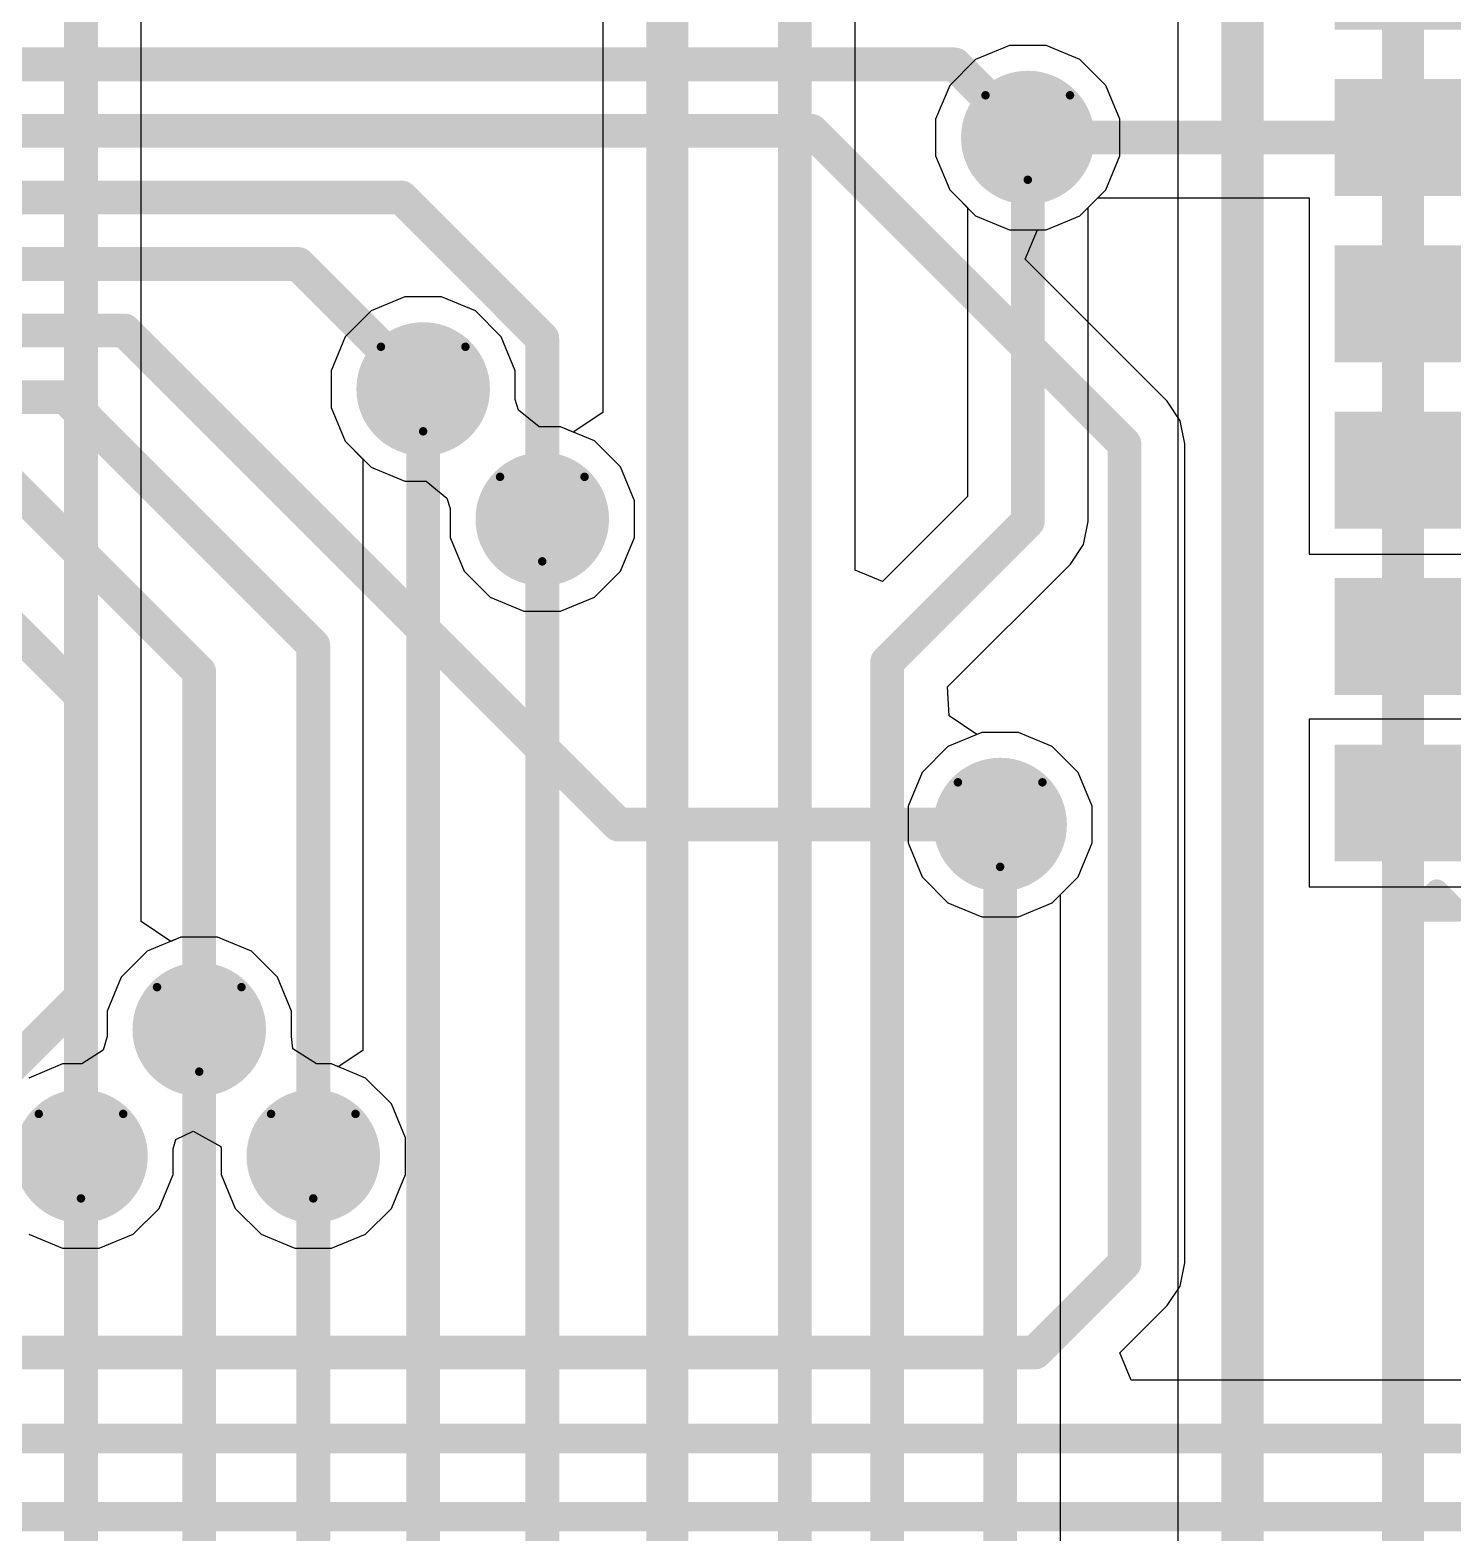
# Model space of a CAD drawing. Header units: inches. Extents: x -6 to 385, y -2 to 102.
# Drawn here: x 54.51 to 63.06, y 26.41 to 35.45 of the extents above; entities that cross this region are included whole.
import ezdxf

# ---------------------------------------------------------------- set-up
doc = ezdxf.new("R2010")
doc.units = ezdxf.units.IN
for name, color, linetype in [('Bottom Layer', 5, 'Continuous'), ('Bottom Overlay', 54, 'Continuous'), ('Bottom Paste', 16, 'Continuous'), ('Bottom Solder', 6, 'Continuous'), ('Drill Drawing', 1, 'Continuous'), ('Layer 1', 16, 'Continuous'), ('Layer 2', 76, 'Continuous'), ('Top Layer', 1, 'Continuous'), ('Top Solder', 216, 'Continuous'), ('Via Holes', 16, 'Continuous')]:
    doc.layers.add(name, color=color, linetype=linetype)

# ---------------------------------------------------------------- blocks, each defined once
blk = doc.blocks.new('V________T______B_170')
at = {"layer": 'Bottom Layer'}
for points in [[(-2.75, 2.0625), (-2.25, 2.0625), (-2.25, 0.4625), (-2.75, 0.4625)], [(-1.75, 2.0625), (-1.25, 2.0625), (-1.25, 0.4625), (-1.75, 0.4625)], [(-0.75, 2.0625), (-0.25, 2.0625), (-0.25, 0.4625), (-0.75, 0.4625)], [(0.25, 2.0625), (0.75, 2.0625), (0.75, 0.4625), (0.25, 0.4625)], [(1.25, 2.0625), (1.75, 2.0625), (1.75, 0.4625), (1.25, 0.4625)], [(2.25, 2.0625), (2.75, 2.0625), (2.75, 0.4625), (2.25, 0.4625)], [(-4.4, -0.3625), (-3.2, -0.3625), (-3.2, -2.1625), (-4.4, -2.1625)], [(3.2, -0.3625), (4.4, -0.3625), (4.4, -2.1625), (3.2, -2.1625)]]:
    blk.add_hatch(color=5, dxfattribs=at).paths.add_polyline_path(points)
at = {"layer": 'Bottom Paste'}
for points in [[(-2.75, 2.0625), (-2.25, 2.0625), (-2.25, 0.4625), (-2.75, 0.4625)], [(-1.75, 2.0625), (-1.25, 2.0625), (-1.25, 0.4625), (-1.75, 0.4625)], [(-0.75, 2.0625), (-0.25, 2.0625), (-0.25, 0.4625), (-0.75, 0.4625)], [(0.25, 2.0625), (0.75, 2.0625), (0.75, 0.4625), (0.25, 0.4625)], [(1.25, 2.0625), (1.75, 2.0625), (1.75, 0.4625), (1.25, 0.4625)], [(2.25, 2.0625), (2.75, 2.0625), (2.75, 0.4625), (2.25, 0.4625)], [(-4.4, -0.3625), (-3.2, -0.3625), (-3.2, -2.1625), (-4.4, -2.1625)], [(3.2, -0.3625), (4.4, -0.3625), (4.4, -2.1625), (3.2, -2.1625)]]:
    blk.add_hatch(color=16, dxfattribs=at).paths.add_polyline_path(points)
at = {"layer": 'Bottom Solder'}
for points in [[(-2.8516, 2.1641), (-2.1484, 2.1641), (-2.1484, 0.3609), (-2.8516, 0.3609)], [(-1.8516, 2.1641), (-1.1484, 2.1641), (-1.1484, 0.3609), (-1.8516, 0.3609)], [(-0.8516, 2.1641), (-0.1484, 2.1641), (-0.1484, 0.3609), (-0.8516, 0.3609)], [(0.1484, 2.1641), (0.8516, 2.1641), (0.8516, 0.3609), (0.1484, 0.3609)], [(1.1484, 2.1641), (1.8516, 2.1641), (1.8516, 0.3609), (1.1484, 0.3609)], [(2.1484, 2.1641), (2.8516, 2.1641), (2.8516, 0.3609), (2.1484, 0.3609)], [(-4.5016, -0.2609), (-3.0984, -0.2609), (-3.0984, -2.2641), (-4.5016, -2.2641)], [(3.0984, -0.2609), (4.5016, -0.2609), (4.5016, -2.2641), (3.0984, -2.2641)]]:
    blk.add_hatch(color=6, dxfattribs=at).paths.add_polyline_path(points)
at = {"layer": 'Bottom Overlay'}
for points in [[(-3.1496, 1.6764, 0.127, 0.127, 0), (-3.1496, 1.4224, 0.127, 0.127, 0)], [(-3.1496, 1.6764, 0.127, 0.127, 0), (-3.0226, 1.5494, 0.127, 0.127, 0)], [(-3.0226, 1.5494, 0.127, 0.127, 0), (-3.1496, 1.4224, 0.127, 0.127, 0)], [(-4.0592, 1.15, 0.127, 0.127, 0), (-3.0804, 1.15, 0.127, 0.127, 0)], [(-4.0592, 1.15, 0.127, 0.127, 0), (-4.0592, 0.1204, 0.127, 0.127, 0)], [(3.0804, 1.15, 0.127, 0.127, 0), (4.0592, 1.15, 0.127, 0.127, 0)], [(4.0592, 1.15, 0.127, 0.127, 0), (4.0592, 0.1204, 0.127, 0.127, 0)], [(-2.8844, -2.1732, 0.127, 0.127, 0), (2.9322, -2.1732, 0.127, 0.127, 0)]]:
    blk.add_lwpolyline(points, format="xyseb", dxfattribs=at)
for points in [[(-3.1814, 1.6764, 0.0635, 0.0635, 1), (-3.1178, 1.6764, 0.0635, 0.0635, 1)], [(-3.1814, 1.6764, 0.0635, 0.0635, 1), (-3.1178, 1.6764, 0.0635, 0.0635, 1)], [(-3.0543, 1.5494, 0.0635, 0.0635, 1), (-2.9909, 1.5494, 0.0635, 0.0635, 1)], [(-3.0543, 1.5494, 0.0635, 0.0635, 1), (-2.9909, 1.5494, 0.0635, 0.0635, 1)], [(-3.1814, 1.4224, 0.0635, 0.0635, 1), (-3.1178, 1.4224, 0.0635, 0.0635, 1)], [(-3.1814, 1.4224, 0.0635, 0.0635, 1), (-3.1178, 1.4224, 0.0635, 0.0635, 1)], [(-4.0909, 1.15, 0.0635, 0.0635, 1), (-4.0274, 1.15, 0.0635, 0.0635, 1)], [(-4.0909, 1.15, 0.0635, 0.0635, 1), (-4.0274, 1.15, 0.0635, 0.0635, 1)], [(-3.1122, 1.15, 0.0635, 0.0635, 1), (-3.0487, 1.15, 0.0635, 0.0635, 1)], [(3.0487, 1.15, 0.0635, 0.0635, 1), (3.1122, 1.15, 0.0635, 0.0635, 1)], [(4.0275, 1.15, 0.0635, 0.0635, 1), (4.091, 1.15, 0.0635, 0.0635, 1)], [(4.0275, 1.15, 0.0635, 0.0635, 1), (4.091, 1.15, 0.0635, 0.0635, 1)], [(-4.0909, 0.1204, 0.0635, 0.0635, 1), (-4.0274, 0.1204, 0.0635, 0.0635, 1)], [(4.0275, 0.1204, 0.0635, 0.0635, 1), (4.091, 0.1204, 0.0635, 0.0635, 1)], [(-2.9161, -2.1732, 0.0635, 0.0635, 1), (-2.8526, -2.1732, 0.0635, 0.0635, 1)], [(2.9005, -2.1732, 0.0635, 0.0635, 1), (2.964, -2.1732, 0.0635, 0.0635, 1)]]:
    blk.add_lwpolyline(points, format="xyseb", close=True, dxfattribs=at)

msp = doc.modelspace()

# ---------------------------------------------------------------- hatches: boundary and pattern name
at = {"layer": 'Bottom Layer'}
h = msp.add_hatch(color=5, dxfattribs=at)
edge = h.paths.add_edge_path()
edge.add_arc((60.5069, 34.7994), 0.3, 0, 360)
h = msp.add_hatch(color=5, dxfattribs=at)
edge = h.paths.add_edge_path()
edge.add_arc((56.8711, 33.2877), 0.3, 0, 360)
h = msp.add_hatch(color=5, dxfattribs=at)
edge = h.paths.add_edge_path()
edge.add_arc((57.5873, 32.5059), 0.3, 0, 360)
h = msp.add_hatch(color=5, dxfattribs=at)
edge = h.paths.add_edge_path()
edge.add_arc((60.3408, 30.6697), 0.3, 0, 360)
h = msp.add_hatch(color=5, dxfattribs=at)
edge = h.paths.add_edge_path()
edge.add_arc((55.5244, 29.4386), 0.3, 0, 360)
h = msp.add_hatch(color=5, dxfattribs=at)
edge = h.paths.add_edge_path()
edge.add_arc((54.8132, 28.6766), 0.3, 0, 360)
h = msp.add_hatch(color=5, dxfattribs=at)
edge = h.paths.add_edge_path()
edge.add_arc((56.2102, 28.6766), 0.3, 0, 360)
at = {"layer": 'Bottom Solder'}
h = msp.add_hatch(color=6, dxfattribs=at)
edge = h.paths.add_edge_path()
edge.add_arc((60.5069, 34.7994), 0.4016, 0, 360)
h = msp.add_hatch(color=6, dxfattribs=at)
edge = h.paths.add_edge_path()
edge.add_arc((56.8711, 33.2877), 0.4016, 0, 360)
h = msp.add_hatch(color=6, dxfattribs=at)
edge = h.paths.add_edge_path()
edge.add_arc((57.5873, 32.5059), 0.4016, 0, 360)
h = msp.add_hatch(color=6, dxfattribs=at)
edge = h.paths.add_edge_path()
edge.add_arc((60.3408, 30.6697), 0.4016, 0, 360)
h = msp.add_hatch(color=6, dxfattribs=at)
edge = h.paths.add_edge_path()
edge.add_arc((55.5244, 29.4386), 0.4016, 0, 360)
h = msp.add_hatch(color=6, dxfattribs=at)
edge = h.paths.add_edge_path()
edge.add_arc((54.8132, 28.6766), 0.4016, 0, 360)
h = msp.add_hatch(color=6, dxfattribs=at)
edge = h.paths.add_edge_path()
edge.add_arc((56.2102, 28.6766), 0.4016, 0, 360)
at = {"layer": 'Layer 1'}
h = msp.add_hatch(color=16, dxfattribs=at)
edge = h.paths.add_edge_path()
edge.add_arc((60.5069, 34.7994), 0.3, 0, 360)
h = msp.add_hatch(color=16, dxfattribs=at)
edge = h.paths.add_edge_path()
edge.add_arc((56.8711, 33.2877), 0.3, 0, 360)
h = msp.add_hatch(color=16, dxfattribs=at)
edge = h.paths.add_edge_path()
edge.add_arc((57.5873, 32.5059), 0.3, 0, 360)
h = msp.add_hatch(color=16, dxfattribs=at)
edge = h.paths.add_edge_path()
edge.add_arc((60.3408, 30.6697), 0.3, 0, 360)
h = msp.add_hatch(color=16, dxfattribs=at)
edge = h.paths.add_edge_path()
edge.add_arc((55.5244, 29.4386), 0.3, 0, 360)
h = msp.add_hatch(color=16, dxfattribs=at)
edge = h.paths.add_edge_path()
edge.add_arc((54.8132, 28.6766), 0.3, 0, 360)
h = msp.add_hatch(color=16, dxfattribs=at)
edge = h.paths.add_edge_path()
edge.add_arc((56.2102, 28.6766), 0.3, 0, 360)
at = {"layer": 'Layer 2'}
h = msp.add_hatch(color=76, dxfattribs=at)
edge = h.paths.add_edge_path()
edge.add_arc((60.5069, 34.7994), 0.3, 0, 360)
h = msp.add_hatch(color=76, dxfattribs=at)
edge = h.paths.add_edge_path()
edge.add_arc((56.8711, 33.2877), 0.3, 0, 360)
h = msp.add_hatch(color=76, dxfattribs=at)
edge = h.paths.add_edge_path()
edge.add_arc((57.5873, 32.5059), 0.3, 0, 360)
h = msp.add_hatch(color=76, dxfattribs=at)
edge = h.paths.add_edge_path()
edge.add_arc((60.3408, 30.6697), 0.3, 0, 360)
h = msp.add_hatch(color=76, dxfattribs=at)
edge = h.paths.add_edge_path()
edge.add_arc((55.5244, 29.4386), 0.3, 0, 360)
h = msp.add_hatch(color=76, dxfattribs=at)
edge = h.paths.add_edge_path()
edge.add_arc((54.8132, 28.6766), 0.3, 0, 360)
h = msp.add_hatch(color=76, dxfattribs=at)
edge = h.paths.add_edge_path()
edge.add_arc((56.2102, 28.6766), 0.3, 0, 360)
at = {"layer": 'Top Layer'}
h = msp.add_hatch(color=1, dxfattribs=at)
edge = h.paths.add_edge_path()
edge.add_arc((60.5069, 34.7994), 0.3, 0, 360)
h = msp.add_hatch(color=1, dxfattribs=at)
edge = h.paths.add_edge_path()
edge.add_arc((56.8711, 33.2877), 0.3, 0, 360)
h = msp.add_hatch(color=1, dxfattribs=at)
edge = h.paths.add_edge_path()
edge.add_arc((57.5873, 32.5059), 0.3, 0, 360)
h = msp.add_hatch(color=1, dxfattribs=at)
edge = h.paths.add_edge_path()
edge.add_arc((60.3408, 30.6697), 0.3, 0, 360)
h = msp.add_hatch(color=1, dxfattribs=at)
edge = h.paths.add_edge_path()
edge.add_arc((55.5244, 29.4386), 0.3, 0, 360)
h = msp.add_hatch(color=1, dxfattribs=at)
edge = h.paths.add_edge_path()
edge.add_arc((54.8132, 28.6766), 0.3, 0, 360)
h = msp.add_hatch(color=1, dxfattribs=at)
edge = h.paths.add_edge_path()
edge.add_arc((56.2102, 28.6766), 0.3, 0, 360)
at = {"layer": 'Top Solder'}
h = msp.add_hatch(color=216, dxfattribs=at)
edge = h.paths.add_edge_path()
edge.add_arc((60.5069, 34.7994), 0.4016, 0, 360)
h = msp.add_hatch(color=216, dxfattribs=at)
edge = h.paths.add_edge_path()
edge.add_arc((56.8711, 33.2877), 0.4016, 0, 360)
h = msp.add_hatch(color=216, dxfattribs=at)
edge = h.paths.add_edge_path()
edge.add_arc((57.5873, 32.5059), 0.4016, 0, 360)
h = msp.add_hatch(color=216, dxfattribs=at)
edge = h.paths.add_edge_path()
edge.add_arc((60.3408, 30.6697), 0.4016, 0, 360)
h = msp.add_hatch(color=216, dxfattribs=at)
edge = h.paths.add_edge_path()
edge.add_arc((55.5244, 29.4386), 0.4016, 0, 360)
h = msp.add_hatch(color=216, dxfattribs=at)
edge = h.paths.add_edge_path()
edge.add_arc((54.8132, 28.6766), 0.4016, 0, 360)
h = msp.add_hatch(color=216, dxfattribs=at)
edge = h.paths.add_edge_path()
edge.add_arc((56.2102, 28.6766), 0.4016, 0, 360)
at = {"layer": 'Via Holes'}
h = msp.add_hatch(color=7, dxfattribs=at)
edge = h.paths.add_edge_path()
edge.add_arc((60.5069, 34.7994), 0.15, 0, 360)
h = msp.add_hatch(color=7, dxfattribs=at)
edge = h.paths.add_edge_path()
edge.add_arc((56.8711, 33.2877), 0.15, 0, 360)
h = msp.add_hatch(color=7, dxfattribs=at)
edge = h.paths.add_edge_path()
edge.add_arc((57.5873, 32.5059), 0.15, 0, 360)
h = msp.add_hatch(color=7, dxfattribs=at)
edge = h.paths.add_edge_path()
edge.add_arc((60.3408, 30.6697), 0.15, 0, 360)
h = msp.add_hatch(color=7, dxfattribs=at)
edge = h.paths.add_edge_path()
edge.add_arc((55.5244, 29.4386), 0.15, 0, 360)
h = msp.add_hatch(color=7, dxfattribs=at)
edge = h.paths.add_edge_path()
edge.add_arc((54.8132, 28.6766), 0.15, 0, 360)
h = msp.add_hatch(color=7, dxfattribs=at)
edge = h.paths.add_edge_path()
edge.add_arc((56.2102, 28.6766), 0.15, 0, 360)

# ---------------------------------------------------------------- linework, layer by layer
at = {"layer": 'Bottom Layer'}
for p, q in [((60.8207, 34.3297), (60.9278, 34.4368)), ((60.9278, 34.4368), (62.1995, 34.4368)), ((62.1995, 34.4368), (62.1995, 33.2954)), ((60.6171, 34.2454), (60.8207, 34.3297)), ((60.4913, 34.0676), (60.565, 34.2454)), ((60.565, 34.2454), (60.6171, 34.2454)), ((61.3448, 33.2141), (60.4913, 34.0676)), ((62.1995, 33.2954), (62.1995, 32.2954)), ((61.4234, 33.0965), (61.3448, 33.2141)), ((61.3448, 33.2141), (61.3448, 33.2141)), ((61.451, 32.9577), (61.4234, 33.0965)), ((61.451, 28.0346), (61.451, 32.9577)), ((61.451, 32.9577), (61.451, 32.9577)), ((62.1995, 32.2954), (64.3075, 32.2954)), ((64.3075, 31.3034), (62.1995, 31.3034)), ((62.1995, 31.3034), (62.1995, 30.2954)), ((62.1995, 30.2954), (64.3075, 30.2954)), ((61.4234, 27.8958), (61.451, 28.0346)), ((61.451, 28.0346), (61.451, 28.0346)), ((61.3448, 27.7782), (61.4234, 27.8958)), ((61.0603, 27.4936), (61.3448, 27.7782)), ((61.3448, 27.7782), (61.3448, 27.7782)), ((61.1283, 27.3293), (61.0603, 27.4936)), ((72.6802, 27.3293), (61.1283, 27.3293))]:
    msp.add_line(p, q, dxfattribs=at)
for points in [[(52.193, 35.2392, 0.2032, 0.2032, 0), (60.0671, 35.2392, 0.2032, 0.2032, 0)], [(60.0671, 35.2392, 0.2032, 0.2032, 0), (60.5069, 34.7994, 0.2032, 0.2032, 0)], [(52.193, 34.8392, 0.2032, 0.2032, 0), (59.207, 34.8392, 0.2032, 0.2032, 0)], [(59.207, 34.8392, 0.2032, 0.2032, 0), (61.0885, 32.9577, 0.2032, 0.2032, 0)], [(60.5069, 34.7994, 0.2032, 0.2032, 0), (63.2535, 34.7994, 0.2032, 0.2032, 0)], [(52.193, 34.4392, 0.2032, 0.2032, 0), (56.7402, 34.4392, 0.2032, 0.2032, 0)], [(56.7402, 34.4392, 0.2032, 0.2032, 0), (57.5873, 33.5921, 0.2032, 0.2032, 0)], [(52.193, 34.0392, 0.2032, 0.2032, 0), (56.1196, 34.0392, 0.2032, 0.2032, 0)], [(56.1196, 34.0392, 0.2032, 0.2032, 0), (56.8711, 33.2877, 0.2032, 0.2032, 0)], [(52.193, 33.6392, 0.2032, 0.2032, 0), (55.0756, 33.6392, 0.2032, 0.2032, 0)], [(55.0756, 33.6392, 0.2032, 0.2032, 0), (58.0451, 30.6697, 0.2032, 0.2032, 0)], [(57.5873, 32.5059, 0.2032, 0.2032, 0), (57.5873, 33.5921, 0.2032, 0.2032, 0)], [(52.193, 33.2392, 0.2032, 0.2032, 0), (54.7184, 33.2392, 0.2032, 0.2032, 0)], [(54.7184, 33.2392, 0.2032, 0.2032, 0), (56.2102, 31.7474, 0.2032, 0.2032, 0)], [(61.0885, 28.0346, 0.2032, 0.2032, 0), (61.0885, 32.9577, 0.2032, 0.2032, 0)], [(54.2723, 32.8392, 0.2032, 0.2032, 0), (55.5244, 31.5871, 0.2032, 0.2032, 0)], [(53.8192, 32.4392, 0.2032, 0.2032, 0), (54.8132, 31.4452, 0.2032, 0.2032, 0)], [(63.2535, 31.7994, 0.381, 0.381, 0), (64.8261, 31.7994, 0.381, 0.381, 0)], [(56.2102, 28.6766, 0.2032, 0.2032, 0), (56.2102, 31.7474, 0.2032, 0.2032, 0)], [(55.5244, 29.4386, 0.2032, 0.2032, 0), (55.5244, 31.5871, 0.2032, 0.2032, 0)], [(54.8132, 28.6766, 0.2032, 0.2032, 0), (54.8132, 31.4452, 0.2032, 0.2032, 0)], [(58.0451, 30.6697, 0.2032, 0.2032, 0), (60.3408, 30.6697, 0.2032, 0.2032, 0)], [(60.5504, 27.4965, 0.2032, 0.2032, 0), (61.0885, 28.0346, 0.2032, 0.2032, 0)], [(51.162, 27.4965, 0.2032, 0.2032, 0), (60.5504, 27.4965, 0.2032, 0.2032, 0)], [(51.3786, 26.9797, 0.1778, 0.1778, 0), (72.825, 26.9797, 0.1778, 0.1778, 0)], [(51.4264, 26.5098, 0.1778, 0.1778, 0), (72.9252, 26.5098, 0.1778, 0.1778, 0)]]:
    msp.add_lwpolyline(points, format="xyseb", dxfattribs=at)
for points in [[(60.0163, 35.2392, 0.1016, 0.1016, 1), (60.1179, 35.2392, 0.1016, 0.1016, 1)], [(60.0163, 35.2392, 0.1016, 0.1016, 1), (60.1179, 35.2392, 0.1016, 0.1016, 1)], [(59.1562, 34.8392, 0.1016, 0.1016, 1), (59.2578, 34.8392, 0.1016, 0.1016, 1)], [(59.1562, 34.8392, 0.1016, 0.1016, 1), (59.2578, 34.8392, 0.1016, 0.1016, 1)], [(60.4561, 34.7994, 0.1016, 0.1016, 1), (60.5577, 34.7994, 0.1016, 0.1016, 1)], [(60.4561, 34.7994, 0.1016, 0.1016, 1), (60.5577, 34.7994, 0.1016, 0.1016, 1)], [(56.6894, 34.4392, 0.1016, 0.1016, 1), (56.791, 34.4392, 0.1016, 0.1016, 1)], [(56.6894, 34.4392, 0.1016, 0.1016, 1), (56.791, 34.4392, 0.1016, 0.1016, 1)], [(56.0688, 34.0392, 0.1016, 0.1016, 1), (56.1704, 34.0392, 0.1016, 0.1016, 1)], [(56.0688, 34.0392, 0.1016, 0.1016, 1), (56.1704, 34.0392, 0.1016, 0.1016, 1)], [(55.0248, 33.6392, 0.1016, 0.1016, 1), (55.1264, 33.6392, 0.1016, 0.1016, 1)], [(55.0248, 33.6392, 0.1016, 0.1016, 1), (55.1264, 33.6392, 0.1016, 0.1016, 1)], [(57.5365, 33.5921, 0.1016, 0.1016, 1), (57.6381, 33.5921, 0.1016, 0.1016, 1)], [(57.5365, 33.5921, 0.1016, 0.1016, 1), (57.6381, 33.5921, 0.1016, 0.1016, 1)], [(54.6676, 33.2392, 0.1016, 0.1016, 1), (54.7692, 33.2392, 0.1016, 0.1016, 1)], [(54.6676, 33.2392, 0.1016, 0.1016, 1), (54.7692, 33.2392, 0.1016, 0.1016, 1)], [(56.8203, 33.2877, 0.1016, 0.1016, 1), (56.9219, 33.2877, 0.1016, 0.1016, 1)], [(61.0377, 32.9577, 0.1016, 0.1016, 1), (61.1393, 32.9577, 0.1016, 0.1016, 1)], [(61.0377, 32.9577, 0.1016, 0.1016, 1), (61.1393, 32.9577, 0.1016, 0.1016, 1)], [(57.5365, 32.5059, 0.1016, 0.1016, 1), (57.6381, 32.5059, 0.1016, 0.1016, 1)], [(63.1583, 31.7994, 0.1905, 0.1905, 1), (63.3488, 31.7994, 0.1905, 0.1905, 1)], [(56.1594, 31.7474, 0.1016, 0.1016, 1), (56.261, 31.7474, 0.1016, 0.1016, 1)], [(56.1594, 31.7474, 0.1016, 0.1016, 1), (56.261, 31.7474, 0.1016, 0.1016, 1)], [(55.4736, 31.5871, 0.1016, 0.1016, 1), (55.5752, 31.5871, 0.1016, 0.1016, 1)], [(55.4736, 31.5871, 0.1016, 0.1016, 1), (55.5752, 31.5871, 0.1016, 0.1016, 1)], [(54.7624, 31.4452, 0.1016, 0.1016, 1), (54.864, 31.4452, 0.1016, 0.1016, 1)], [(54.7624, 31.4452, 0.1016, 0.1016, 1), (54.864, 31.4452, 0.1016, 0.1016, 1)], [(57.9943, 30.6697, 0.1016, 0.1016, 1), (58.0959, 30.6697, 0.1016, 0.1016, 1)], [(57.9943, 30.6697, 0.1016, 0.1016, 1), (58.0959, 30.6697, 0.1016, 0.1016, 1)], [(60.29, 30.6697, 0.1016, 0.1016, 1), (60.3916, 30.6697, 0.1016, 0.1016, 1)], [(55.4736, 29.4386, 0.1016, 0.1016, 1), (55.5752, 29.4386, 0.1016, 0.1016, 1)], [(54.7624, 28.6766, 0.1016, 0.1016, 1), (54.864, 28.6766, 0.1016, 0.1016, 1)], [(56.1594, 28.6766, 0.1016, 0.1016, 1), (56.261, 28.6766, 0.1016, 0.1016, 1)], [(61.0377, 28.0346, 0.1016, 0.1016, 1), (61.1393, 28.0346, 0.1016, 0.1016, 1)], [(61.0377, 28.0346, 0.1016, 0.1016, 1), (61.1393, 28.0346, 0.1016, 0.1016, 1)], [(60.4996, 27.4965, 0.1016, 0.1016, 1), (60.6012, 27.4965, 0.1016, 0.1016, 1)], [(60.4996, 27.4965, 0.1016, 0.1016, 1), (60.6012, 27.4965, 0.1016, 0.1016, 1)]]:
    msp.add_lwpolyline(points, format="xyseb", close=True, dxfattribs=at)
at = {"layer": 'Drill Drawing'}
for points in [[(60.2529, 35.0534, 0.0508, 0.0508, 0), (60.7609, 35.0534, 0.0508, 0.0508, 0)], [(60.2529, 35.0534, 0.0508, 0.0508, 0), (60.5069, 34.5454, 0.0508, 0.0508, 0)], [(60.5069, 34.5454, 0.0508, 0.0508, 0), (60.7609, 35.0534, 0.0508, 0.0508, 0)], [(56.6171, 33.5417, 0.0508, 0.0508, 0), (57.1251, 33.5417, 0.0508, 0.0508, 0)], [(56.6171, 33.5417, 0.0508, 0.0508, 0), (56.8711, 33.0337, 0.0508, 0.0508, 0)], [(56.8711, 33.0337, 0.0508, 0.0508, 0), (57.1251, 33.5417, 0.0508, 0.0508, 0)], [(57.3333, 32.7599, 0.0508, 0.0508, 0), (57.8413, 32.7599, 0.0508, 0.0508, 0)], [(57.3333, 32.7599, 0.0508, 0.0508, 0), (57.5873, 32.2519, 0.0508, 0.0508, 0)], [(57.5873, 32.2519, 0.0508, 0.0508, 0), (57.8413, 32.7599, 0.0508, 0.0508, 0)], [(60.0868, 30.9237, 0.0508, 0.0508, 0), (60.5948, 30.9237, 0.0508, 0.0508, 0)], [(60.0868, 30.9237, 0.0508, 0.0508, 0), (60.3408, 30.4157, 0.0508, 0.0508, 0)], [(60.3408, 30.4157, 0.0508, 0.0508, 0), (60.5948, 30.9237, 0.0508, 0.0508, 0)], [(55.2704, 29.6926, 0.0508, 0.0508, 0), (55.7784, 29.6926, 0.0508, 0.0508, 0)], [(55.2704, 29.6926, 0.0508, 0.0508, 0), (55.5244, 29.1846, 0.0508, 0.0508, 0)], [(55.5244, 29.1846, 0.0508, 0.0508, 0), (55.7784, 29.6926, 0.0508, 0.0508, 0)], [(54.5592, 28.9306, 0.0508, 0.0508, 0), (55.0672, 28.9306, 0.0508, 0.0508, 0)], [(54.5592, 28.9306, 0.0508, 0.0508, 0), (54.8132, 28.4226, 0.0508, 0.0508, 0)], [(54.8132, 28.4226, 0.0508, 0.0508, 0), (55.0672, 28.9306, 0.0508, 0.0508, 0)], [(55.9562, 28.9306, 0.0508, 0.0508, 0), (56.4642, 28.9306, 0.0508, 0.0508, 0)], [(55.9562, 28.9306, 0.0508, 0.0508, 0), (56.2102, 28.4226, 0.0508, 0.0508, 0)], [(56.2102, 28.4226, 0.0508, 0.0508, 0), (56.4642, 28.9306, 0.0508, 0.0508, 0)]]:
    msp.add_lwpolyline(points, format="xyseb", dxfattribs=at)
for points in [[(60.2402, 35.0534, 0.0254, 0.0254, 1), (60.2656, 35.0534, 0.0254, 0.0254, 1)], [(60.2402, 35.0534, 0.0254, 0.0254, 1), (60.2656, 35.0534, 0.0254, 0.0254, 1)], [(60.7482, 35.0534, 0.0254, 0.0254, 1), (60.7736, 35.0534, 0.0254, 0.0254, 1)], [(60.7482, 35.0534, 0.0254, 0.0254, 1), (60.7736, 35.0534, 0.0254, 0.0254, 1)], [(60.4942, 34.5454, 0.0254, 0.0254, 1), (60.5196, 34.5454, 0.0254, 0.0254, 1)], [(60.4942, 34.5454, 0.0254, 0.0254, 1), (60.5196, 34.5454, 0.0254, 0.0254, 1)], [(56.6044, 33.5417, 0.0254, 0.0254, 1), (56.6298, 33.5417, 0.0254, 0.0254, 1)], [(56.6044, 33.5417, 0.0254, 0.0254, 1), (56.6298, 33.5417, 0.0254, 0.0254, 1)], [(57.1124, 33.5417, 0.0254, 0.0254, 1), (57.1378, 33.5417, 0.0254, 0.0254, 1)], [(57.1124, 33.5417, 0.0254, 0.0254, 1), (57.1378, 33.5417, 0.0254, 0.0254, 1)], [(56.8584, 33.0337, 0.0254, 0.0254, 1), (56.8838, 33.0337, 0.0254, 0.0254, 1)], [(56.8584, 33.0337, 0.0254, 0.0254, 1), (56.8838, 33.0337, 0.0254, 0.0254, 1)], [(57.3206, 32.7599, 0.0254, 0.0254, 1), (57.346, 32.7599, 0.0254, 0.0254, 1)], [(57.3206, 32.7599, 0.0254, 0.0254, 1), (57.346, 32.7599, 0.0254, 0.0254, 1)], [(57.8286, 32.7599, 0.0254, 0.0254, 1), (57.854, 32.7599, 0.0254, 0.0254, 1)], [(57.8286, 32.7599, 0.0254, 0.0254, 1), (57.854, 32.7599, 0.0254, 0.0254, 1)], [(57.5746, 32.2519, 0.0254, 0.0254, 1), (57.6, 32.2519, 0.0254, 0.0254, 1)], [(57.5746, 32.2519, 0.0254, 0.0254, 1), (57.6, 32.2519, 0.0254, 0.0254, 1)], [(60.0741, 30.9237, 0.0254, 0.0254, 1), (60.0995, 30.9237, 0.0254, 0.0254, 1)], [(60.0741, 30.9237, 0.0254, 0.0254, 1), (60.0995, 30.9237, 0.0254, 0.0254, 1)], [(60.5821, 30.9237, 0.0254, 0.0254, 1), (60.6075, 30.9237, 0.0254, 0.0254, 1)], [(60.5821, 30.9237, 0.0254, 0.0254, 1), (60.6075, 30.9237, 0.0254, 0.0254, 1)], [(60.3281, 30.4157, 0.0254, 0.0254, 1), (60.3535, 30.4157, 0.0254, 0.0254, 1)], [(60.3281, 30.4157, 0.0254, 0.0254, 1), (60.3535, 30.4157, 0.0254, 0.0254, 1)], [(55.2577, 29.6926, 0.0254, 0.0254, 1), (55.2831, 29.6926, 0.0254, 0.0254, 1)], [(55.2577, 29.6926, 0.0254, 0.0254, 1), (55.2831, 29.6926, 0.0254, 0.0254, 1)], [(55.7657, 29.6926, 0.0254, 0.0254, 1), (55.7911, 29.6926, 0.0254, 0.0254, 1)], [(55.7657, 29.6926, 0.0254, 0.0254, 1), (55.7911, 29.6926, 0.0254, 0.0254, 1)], [(55.5117, 29.1846, 0.0254, 0.0254, 1), (55.5371, 29.1846, 0.0254, 0.0254, 1)], [(55.5117, 29.1846, 0.0254, 0.0254, 1), (55.5371, 29.1846, 0.0254, 0.0254, 1)], [(54.5465, 28.9306, 0.0254, 0.0254, 1), (54.5719, 28.9306, 0.0254, 0.0254, 1)], [(54.5465, 28.9306, 0.0254, 0.0254, 1), (54.5719, 28.9306, 0.0254, 0.0254, 1)], [(55.0545, 28.9306, 0.0254, 0.0254, 1), (55.0799, 28.9306, 0.0254, 0.0254, 1)], [(55.0545, 28.9306, 0.0254, 0.0254, 1), (55.0799, 28.9306, 0.0254, 0.0254, 1)], [(55.9435, 28.9306, 0.0254, 0.0254, 1), (55.9689, 28.9306, 0.0254, 0.0254, 1)], [(55.9435, 28.9306, 0.0254, 0.0254, 1), (55.9689, 28.9306, 0.0254, 0.0254, 1)], [(56.4515, 28.9306, 0.0254, 0.0254, 1), (56.4769, 28.9306, 0.0254, 0.0254, 1)], [(56.4515, 28.9306, 0.0254, 0.0254, 1), (56.4769, 28.9306, 0.0254, 0.0254, 1)], [(54.8005, 28.4226, 0.0254, 0.0254, 1), (54.8259, 28.4226, 0.0254, 0.0254, 1)], [(54.8005, 28.4226, 0.0254, 0.0254, 1), (54.8259, 28.4226, 0.0254, 0.0254, 1)], [(56.1975, 28.4226, 0.0254, 0.0254, 1), (56.2229, 28.4226, 0.0254, 0.0254, 1)], [(56.1975, 28.4226, 0.0254, 0.0254, 1), (56.2229, 28.4226, 0.0254, 0.0254, 1)]]:
    msp.add_lwpolyline(points, format="xyseb", close=True, dxfattribs=at)
at = {"layer": 'Layer 1'}
for p, q in [((60.3967, 35.3534), (60.1931, 35.2691)), ((60.6171, 35.3534), (60.3967, 35.3534)), ((60.8207, 35.2691), (60.6171, 35.3534)), ((60.1931, 35.2691), (60.0373, 35.1132)), ((60.9766, 35.1132), (60.8207, 35.2691)), ((60.0373, 35.1132), (59.9529, 34.9096)), ((61.0609, 34.9096), (60.9766, 35.1132)), ((59.9529, 34.9096), (59.9529, 34.6892)), ((61.0609, 34.6892), (61.0609, 34.9096)), ((59.9529, 34.6892), (60.0373, 34.4856)), ((60.9766, 34.4856), (61.0609, 34.6892)), ((60.0373, 34.4856), (60.1931, 34.3297)), ((60.8207, 34.3297), (60.9766, 34.4856)), ((60.1931, 34.3297), (60.3967, 34.2454)), ((60.6171, 34.2454), (60.8207, 34.3297)), ((60.3967, 34.2454), (60.6171, 34.2454)), ((56.7609, 33.8417), (56.5573, 33.7574)), ((56.9813, 33.8417), (56.7609, 33.8417)), ((57.1849, 33.7574), (56.9813, 33.8417)), ((56.5573, 33.7574), (56.4014, 33.6015)), ((57.3408, 33.6015), (57.1849, 33.7574)), ((56.4014, 33.6015), (56.3171, 33.3979)), ((57.4251, 33.3979), (57.3408, 33.6015)), ((56.3171, 33.3979), (56.3171, 33.1775)), ((57.4251, 33.2241), (57.4251, 33.3979)), ((56.3171, 33.1775), (56.4014, 32.9739)), ((57.445, 33.1612), (57.4251, 33.2241)), ((57.5688, 33.0599), (57.445, 33.1612)), ((56.4014, 32.9739), (56.5573, 32.8181)), ((57.6975, 33.0599), (57.5688, 33.0599)), ((57.9011, 32.9755), (57.6975, 33.0599)), ((58.057, 32.8197), (57.9011, 32.9755)), ((56.5573, 32.8181), (56.7609, 32.7337)), ((58.1413, 32.6161), (58.057, 32.8197)), ((56.7609, 32.7337), (56.8896, 32.7337)), ((56.8896, 32.7337), (57.0134, 32.6324)), ((57.0134, 32.6324), (57.0333, 32.5694)), ((58.1413, 32.3957), (58.1413, 32.6161)), ((57.0333, 32.5694), (57.0333, 32.3957)), ((57.0333, 32.3957), (57.1176, 32.1921)), ((58.057, 32.1921), (58.1413, 32.3957)), ((57.1176, 32.1921), (57.2735, 32.0362)), ((57.9011, 32.0362), (58.057, 32.1921)), ((57.2735, 32.0362), (57.4771, 31.9519)), ((57.6975, 31.9519), (57.9011, 32.0362)), ((57.4771, 31.9519), (57.6975, 31.9519)), ((60.2306, 31.2237), (60.027, 31.1394)), ((60.451, 31.2237), (60.2306, 31.2237)), ((60.6546, 31.1394), (60.451, 31.2237)), ((60.027, 31.1394), (59.8711, 30.9835)), ((60.8104, 30.9835), (60.6546, 31.1394)), ((59.8711, 30.9835), (59.7868, 30.7799)), ((60.8948, 30.7799), (60.8104, 30.9835)), ((59.7868, 30.7799), (59.7868, 30.5595)), ((60.8948, 30.5595), (60.8948, 30.7799)), ((59.7868, 30.5595), (59.8711, 30.3559)), ((60.8104, 30.3559), (60.8948, 30.5595)), ((59.8711, 30.3559), (60.027, 30.2001)), ((60.6546, 30.2001), (60.8104, 30.3559)), ((60.027, 30.2001), (60.2306, 30.1157)), ((60.451, 30.1157), (60.6546, 30.2001)), ((60.2306, 30.1157), (60.451, 30.1157)), ((55.4142, 29.9926), (55.2106, 29.9083)), ((55.6346, 29.9926), (55.4142, 29.9926)), ((55.8382, 29.9083), (55.6346, 29.9926)), ((55.2106, 29.9083), (55.0547, 29.7524)), ((55.9941, 29.7524), (55.8382, 29.9083)), ((55.0547, 29.7524), (54.9704, 29.5488)), ((56.0784, 29.5488), (55.9941, 29.7524)), ((54.9704, 29.5488), (54.9704, 29.3949)), ((56.0784, 29.3949), (56.0784, 29.5488)), ((54.9704, 29.3949), (54.9471, 29.3134)), ((56.0879, 29.3223), (56.0784, 29.3949)), ((54.9471, 29.3134), (54.8185, 29.2306)), ((56.2303, 29.2306), (56.0879, 29.3223)), ((54.703, 29.2306), (54.4994, 29.1463)), ((54.8185, 29.2306), (54.703, 29.2306)), ((56.3204, 29.2306), (56.2303, 29.2306)), ((56.524, 29.1463), (56.3204, 29.2306)), ((56.6799, 28.9904), (56.524, 29.1463)), ((56.7642, 28.7868), (56.6799, 28.9904)), ((55.3833, 28.7767), (55.4877, 28.826)), ((55.4877, 28.826), (55.6543, 28.7346)), ((55.3672, 28.7203), (55.3833, 28.7767)), ((55.6543, 28.7346), (55.6562, 28.7203)), ((56.7642, 28.5664), (56.7642, 28.7868)), ((55.3672, 28.5664), (55.3672, 28.7203)), ((55.6562, 28.7203), (55.6562, 28.5664)), ((55.2829, 28.3628), (55.3672, 28.5664)), ((55.6562, 28.5664), (55.7405, 28.3628)), ((56.6799, 28.3628), (56.7642, 28.5664)), ((55.127, 28.2069), (55.2829, 28.3628)), ((55.7405, 28.3628), (55.8964, 28.2069)), ((56.524, 28.2069), (56.6799, 28.3628)), ((54.4994, 28.2069), (54.703, 28.1226)), ((54.9234, 28.1226), (55.127, 28.2069)), ((55.8964, 28.2069), (56.1, 28.1226)), ((56.3204, 28.1226), (56.524, 28.2069)), ((54.703, 28.1226), (54.9234, 28.1226)), ((56.1, 28.1226), (56.3204, 28.1226))]:
    msp.add_line(p, q, dxfattribs=at)
at = {"layer": 'Layer 2'}
for p, q in [((60.3967, 35.3534), (60.1931, 35.2691)), ((60.6171, 35.3534), (60.3967, 35.3534)), ((60.8207, 35.2691), (60.6171, 35.3534)), ((60.1931, 35.2691), (60.0373, 35.1132)), ((60.9766, 35.1132), (60.8207, 35.2691)), ((60.0373, 35.1132), (59.9529, 34.9096)), ((61.0609, 34.9096), (60.9766, 35.1132)), ((59.9529, 34.9096), (59.9529, 34.6892)), ((61.0609, 34.6892), (61.0609, 34.9096)), ((59.9529, 34.6892), (60.0373, 34.4856)), ((60.9766, 34.4856), (61.0609, 34.6892)), ((60.0373, 34.4856), (60.1931, 34.3297)), ((60.8207, 34.3297), (60.9766, 34.4856)), ((60.1931, 34.3297), (60.3967, 34.2454)), ((60.6171, 34.2454), (60.8207, 34.3297)), ((60.3967, 34.2454), (60.6171, 34.2454)), ((56.7609, 33.8417), (56.5573, 33.7574)), ((56.9813, 33.8417), (56.7609, 33.8417)), ((57.1849, 33.7574), (56.9813, 33.8417)), ((56.5573, 33.7574), (56.4014, 33.6015)), ((57.3408, 33.6015), (57.1849, 33.7574)), ((56.4014, 33.6015), (56.3171, 33.3979)), ((57.4251, 33.3979), (57.3408, 33.6015)), ((56.3171, 33.3979), (56.3171, 33.1775)), ((57.4251, 33.2241), (57.4251, 33.3979)), ((56.3171, 33.1775), (56.4014, 32.9739)), ((57.445, 33.1612), (57.4251, 33.2241)), ((57.5688, 33.0599), (57.445, 33.1612)), ((56.4014, 32.9739), (56.5573, 32.8181)), ((57.6975, 33.0599), (57.5688, 33.0599)), ((57.9011, 32.9755), (57.6975, 33.0599)), ((58.057, 32.8197), (57.9011, 32.9755)), ((56.5573, 32.8181), (56.7609, 32.7337)), ((58.1413, 32.6161), (58.057, 32.8197)), ((56.7609, 32.7337), (56.8896, 32.7337)), ((56.8896, 32.7337), (57.0134, 32.6324)), ((57.0134, 32.6324), (57.0333, 32.5694)), ((58.1413, 32.3957), (58.1413, 32.6161)), ((57.0333, 32.5694), (57.0333, 32.3957)), ((57.0333, 32.3957), (57.1176, 32.1921)), ((58.057, 32.1921), (58.1413, 32.3957)), ((57.1176, 32.1921), (57.2735, 32.0362)), ((57.9011, 32.0362), (58.057, 32.1921)), ((57.2735, 32.0362), (57.4771, 31.9519)), ((57.6975, 31.9519), (57.9011, 32.0362)), ((57.4771, 31.9519), (57.6975, 31.9519)), ((60.2306, 31.2237), (60.027, 31.1394)), ((60.451, 31.2237), (60.2306, 31.2237)), ((60.6546, 31.1394), (60.451, 31.2237)), ((60.027, 31.1394), (59.8711, 30.9835)), ((60.8104, 30.9835), (60.6546, 31.1394)), ((59.8711, 30.9835), (59.7868, 30.7799)), ((60.8948, 30.7799), (60.8104, 30.9835)), ((59.7868, 30.7799), (59.7868, 30.5595)), ((60.8948, 30.5595), (60.8948, 30.7799)), ((59.7868, 30.5595), (59.8711, 30.3559)), ((60.8104, 30.3559), (60.8948, 30.5595)), ((59.8711, 30.3559), (60.027, 30.2001)), ((60.6546, 30.2001), (60.8104, 30.3559)), ((60.027, 30.2001), (60.2306, 30.1157)), ((60.451, 30.1157), (60.6546, 30.2001)), ((60.2306, 30.1157), (60.451, 30.1157)), ((55.4142, 29.9926), (55.2106, 29.9083)), ((55.6346, 29.9926), (55.4142, 29.9926)), ((55.8382, 29.9083), (55.6346, 29.9926)), ((55.2106, 29.9083), (55.0547, 29.7524)), ((55.9941, 29.7524), (55.8382, 29.9083)), ((55.0547, 29.7524), (54.9704, 29.5488)), ((56.0784, 29.5488), (55.9941, 29.7524)), ((54.9704, 29.5488), (54.9704, 29.3949)), ((56.0784, 29.3949), (56.0784, 29.5488)), ((54.9704, 29.3949), (54.9471, 29.3134)), ((56.0879, 29.3223), (56.0784, 29.3949)), ((54.9471, 29.3134), (54.8185, 29.2306)), ((56.2303, 29.2306), (56.0879, 29.3223)), ((54.703, 29.2306), (54.4994, 29.1463)), ((54.8185, 29.2306), (54.703, 29.2306)), ((56.3204, 29.2306), (56.2303, 29.2306)), ((56.524, 29.1463), (56.3204, 29.2306)), ((56.6799, 28.9904), (56.524, 29.1463)), ((56.7642, 28.7868), (56.6799, 28.9904)), ((55.3833, 28.7767), (55.4877, 28.826)), ((55.4877, 28.826), (55.6543, 28.7346)), ((55.3672, 28.7203), (55.3833, 28.7767)), ((55.6543, 28.7346), (55.6562, 28.7203)), ((56.7642, 28.5664), (56.7642, 28.7868)), ((55.3672, 28.5664), (55.3672, 28.7203)), ((55.6562, 28.7203), (55.6562, 28.5664)), ((55.2829, 28.3628), (55.3672, 28.5664)), ((55.6562, 28.5664), (55.7405, 28.3628)), ((56.6799, 28.3628), (56.7642, 28.5664)), ((55.127, 28.2069), (55.2829, 28.3628)), ((55.7405, 28.3628), (55.8964, 28.2069)), ((56.524, 28.2069), (56.6799, 28.3628)), ((54.4994, 28.2069), (54.703, 28.1226)), ((54.9234, 28.1226), (55.127, 28.2069)), ((55.8964, 28.2069), (56.1, 28.1226)), ((56.3204, 28.1226), (56.524, 28.2069)), ((54.703, 28.1226), (54.9234, 28.1226)), ((56.1, 28.1226), (56.3204, 28.1226))]:
    msp.add_line(p, q, dxfattribs=at)
at = {"layer": 'Top Layer'}
for p, q in [((59.4684, 32.1988), (59.4684, 40.0354)), ((57.9508, 39.366), (57.9508, 33.1474)), ((55.1758, 30.0863), (55.1758, 37.5358)), ((61.4097, 35.8293), (61.4097, 20.4892)), ((60.3967, 35.3534), (60.1931, 35.2691)), ((60.6171, 35.3534), (60.3967, 35.3534)), ((60.8207, 35.2691), (60.6171, 35.3534)), ((60.1931, 35.2691), (60.0373, 35.1132)), ((60.9766, 35.1132), (60.8207, 35.2691)), ((60.0373, 35.1132), (59.9529, 34.9096)), ((61.0609, 34.9096), (60.9766, 35.1132)), ((59.9529, 34.9096), (59.9529, 34.6892)), ((61.0609, 34.6892), (61.0609, 34.9096)), ((59.9529, 34.6892), (60.0373, 34.4856)), ((60.9766, 34.4856), (61.0609, 34.6892)), ((60.0373, 34.4856), (60.1444, 34.3785)), ((60.8695, 34.3785), (60.9766, 34.4856)), ((60.1444, 34.3785), (60.1444, 32.6425)), ((60.8695, 32.4923), (60.8695, 34.3785)), ((56.7609, 33.8417), (56.5573, 33.7574)), ((56.9813, 33.8417), (56.7609, 33.8417)), ((57.1849, 33.7574), (56.9813, 33.8417)), ((56.5573, 33.7574), (56.4014, 33.6015)), ((57.3408, 33.6015), (57.1849, 33.7574)), ((56.4014, 33.6015), (56.3171, 33.3979)), ((57.4251, 33.3979), (57.3408, 33.6015)), ((56.3171, 33.3979), (56.3171, 33.1775)), ((57.4251, 33.2241), (57.4251, 33.3979)), ((56.3171, 33.1775), (56.4014, 32.9739)), ((57.445, 33.1612), (57.4251, 33.2241)), ((57.5688, 33.0599), (57.445, 33.1612)), ((57.9508, 33.1474), (57.773, 33.0286)), ((56.4014, 32.9739), (56.5085, 32.8668)), ((57.6975, 33.0599), (57.5688, 33.0599)), ((57.773, 33.0286), (57.6975, 33.0599)), ((56.5085, 32.8668), (56.5085, 29.3127)), ((60.1444, 32.6425), (59.6326, 32.1308)), ((60.8419, 32.3535), (60.8695, 32.4923)), ((60.8695, 32.4923), (60.8695, 32.4923)), ((60.7633, 32.2359), (60.8419, 32.3535)), ((59.6326, 32.1308), (59.4684, 32.1988)), ((60.025, 31.4977), (60.7633, 32.2359)), ((60.7633, 32.2359), (60.7633, 32.2359)), ((60.0347, 31.323), (60.025, 31.4977)), ((60.2014, 31.2116), (60.0347, 31.323)), ((60.2306, 31.2237), (60.2014, 31.2116)), ((60.451, 31.2237), (60.2306, 31.2237)), ((60.6546, 31.1394), (60.451, 31.2237)), ((60.8104, 30.9835), (60.6546, 31.1394)), ((60.8948, 30.7799), (60.8104, 30.9835)), ((60.8948, 30.5595), (60.8948, 30.7799)), ((60.8104, 30.3559), (60.8948, 30.5595)), ((60.7034, 30.2488), (60.8104, 30.3559)), ((60.7034, 14.6159), (60.7034, 30.2488)), ((55.3536, 29.9675), (55.1758, 30.0863)), ((55.4142, 29.9926), (55.3536, 29.9675)), ((55.6346, 29.9926), (55.4142, 29.9926)), ((55.8382, 29.9083), (55.6346, 29.9926)), ((55.9941, 29.7524), (55.8382, 29.9083)), ((56.0784, 29.5488), (55.9941, 29.7524)), ((56.0784, 29.3949), (56.0784, 29.5488)), ((56.0879, 29.3223), (56.0784, 29.3949)), ((56.2303, 29.2306), (56.0879, 29.3223)), ((56.5085, 29.3127), (56.3607, 29.2139)), ((56.3204, 29.2306), (56.2303, 29.2306)), ((56.3607, 29.2139), (56.3204, 29.2306))]:
    msp.add_line(p, q, dxfattribs=at)
for points in [[(59.1058, 19.486, 0.2032, 0.2032, 0), (59.1058, 40.0354, 0.2032, 0.2032, 0)], [(62.7635, 25.7996, 0.254, 0.254, 0), (62.7635, 39.5571, 0.254, 0.254, 0)], [(58.3393, 22.4501, 0.254, 0.254, 0), (58.3393, 39.5269, 0.254, 0.254, 0)], [(61.7982, 20.0942, 0.254, 0.254, 0), (61.7982, 39.2815, 0.254, 0.254, 0)], [(54.8132, 29.6356, 0.2032, 0.2032, 0), (54.8132, 37.5358, 0.2032, 0.2032, 0)], [(60.5069, 32.4923, 0.2032, 0.2032, 0), (60.5069, 34.7994, 0.2032, 0.2032, 0)], [(56.8711, 21.8156, 0.2032, 0.2032, 0), (56.8711, 33.2877, 0.2032, 0.2032, 0)], [(57.5873, 21.5897, 0.2032, 0.2032, 0), (57.5873, 32.5059, 0.2032, 0.2032, 0)], [(59.6611, 31.6464, 0.2032, 0.2032, 0), (60.5069, 32.4923, 0.2032, 0.2032, 0)], [(59.6611, 17.045, 0.2032, 0.2032, 0), (59.6611, 31.6464, 0.2032, 0.2032, 0)], [(60.3408, 14.4657, 0.2032, 0.2032, 0), (60.3408, 30.6697, 0.2032, 0.2032, 0)], [(54.1477, 28.97, 0.2032, 0.2032, 0), (54.8132, 29.6356, 0.2032, 0.2032, 0)], [(55.5244, 22.3266, 0.2032, 0.2032, 0), (55.5244, 29.4386, 0.2032, 0.2032, 0)], [(54.8132, 25.7463, 0.2032, 0.2032, 0), (54.8132, 28.6766, 0.2032, 0.2032, 0)], [(56.2102, 22.0803, 0.2032, 0.2032, 0), (56.2102, 28.6766, 0.2032, 0.2032, 0)]]:
    msp.add_lwpolyline(points, format="xyseb", dxfattribs=at)
for points in [[(60.4561, 34.7994, 0.1016, 0.1016, 1), (60.5577, 34.7994, 0.1016, 0.1016, 1)], [(56.8203, 33.2877, 0.1016, 0.1016, 1), (56.9219, 33.2877, 0.1016, 0.1016, 1)], [(57.5365, 32.5059, 0.1016, 0.1016, 1), (57.6381, 32.5059, 0.1016, 0.1016, 1)], [(60.4561, 32.4923, 0.1016, 0.1016, 1), (60.5577, 32.4923, 0.1016, 0.1016, 1)], [(60.4561, 32.4923, 0.1016, 0.1016, 1), (60.5577, 32.4923, 0.1016, 0.1016, 1)], [(59.6103, 31.6464, 0.1016, 0.1016, 1), (59.7119, 31.6464, 0.1016, 0.1016, 1)], [(59.6103, 31.6464, 0.1016, 0.1016, 1), (59.7119, 31.6464, 0.1016, 0.1016, 1)], [(60.29, 30.6697, 0.1016, 0.1016, 1), (60.3916, 30.6697, 0.1016, 0.1016, 1)], [(54.7624, 29.6356, 0.1016, 0.1016, 1), (54.864, 29.6356, 0.1016, 0.1016, 1)], [(54.7624, 29.6356, 0.1016, 0.1016, 1), (54.864, 29.6356, 0.1016, 0.1016, 1)], [(55.4736, 29.4386, 0.1016, 0.1016, 1), (55.5752, 29.4386, 0.1016, 0.1016, 1)], [(54.7624, 28.6766, 0.1016, 0.1016, 1), (54.864, 28.6766, 0.1016, 0.1016, 1)], [(56.1594, 28.6766, 0.1016, 0.1016, 1), (56.261, 28.6766, 0.1016, 0.1016, 1)]]:
    msp.add_lwpolyline(points, format="xyseb", close=True, dxfattribs=at)

# ---------------------------------------------------------------- block references
at = {"rotation": 90}
msp.add_blockref('V________T______B_170', (64.516, 33.2994), dxfattribs=at)

doc.saveas('drawing.dxf')
